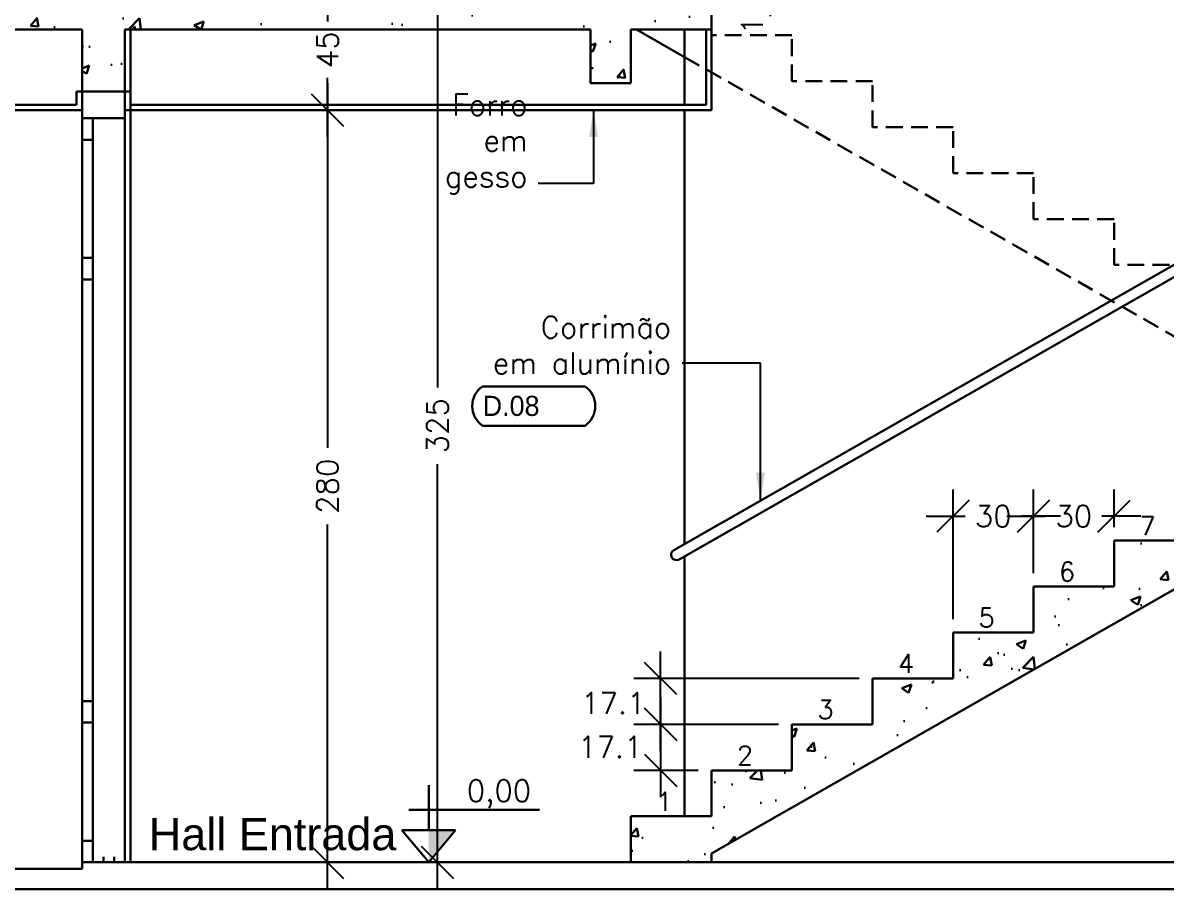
# Model space of a CAD drawing. Header units: millimetres. Extents: x -4228 to 27092, y -6721 to 984.
# Drawn here: x 8236.1 to 8662, y -6597 to -6274.5 of the extents above; entities that cross this region are included whole.
import ezdxf
from ezdxf.enums import TextEntityAlignment as Align

# ---------------------------------------------------------------- set-up
doc = ezdxf.new("R2010")
doc.units = ezdxf.units.MM
doc.header["$LTSCALE"] = 50
doc.linetypes.add('HIDDEN2', pattern=[0.1875, 0.125, -0.0625])
doc.layers.get('0').update_dxf_attribs({"lineweight": 0})
for name, color, linetype in [('borda100', 3, 'Continuous'), ('cota', 1, 'Continuous'), ('ESQUADRIA', 3, 'Continuous'), ('esquadrias', 3, 'Continuous'), ('gesso', 7, 'Continuous'), ('guardacorpo', 2, 'Continuous'), ('HACHURA', 2, 'Continuous'), ('PAREDE2', 4, 'Continuous'), ('PAREDES', 6, 'Continuous'), ('PAREDES3', 2, 'Continuous'), ('PENA01', 3, 'Continuous'), ('PENA02', 2, 'Continuous'), ('piso', 2, 'Continuous'), ('TEXTO', 7, 'Continuous'), ('textocod_100', 7, 'Continuous')]:
    doc.layers.add(name, color=color, linetype=linetype)
doc.styles.add('ARIAL', font='arial.ttf')
doc.styles.add('CODIGO', font='bgothl.ttf')
doc.styles.add('COTA', font='simplex.shx')
doc.styles.add('ROMANS', font='romans.shx')
doc.dimstyles.new('1_50', dxfattribs={"dimscale": 0, "dimtxt": 8, "dimasz": 12, "dimexe": 10, "dimexo": 5, "dimgap": 4, "dimtad": 0, "dimdec": 0, "dimzin": 1, "dimdsep": 46, "dimtxsty": 'ROMANS', "dimblk": 'OBLIQUE', "dimcen": 10, "dimdle": 10, "dimclrd": 1, "dimclre": 1, "dimclrt": 7, "dimaunit": 1, "dimadec": 0, "dimazin": 0, "dimtm": 1e-09, "dimtfac": 1, "dimtdec": 0, "dimtmove": 2, "dimatfit": 3, "dimldrblk": 'OBLIQUE', "dimfxl": 1, "dimtolj": 1, "dimtzin": 0, "dimarcsym": 0})
doc.dimstyles.new('LEADER_50', dxfattribs={"dimscale": 0, "dimtxt": 8, "dimasz": 10, "dimexe": 10, "dimexo": 5, "dimgap": 4, "dimtad": 0, "dimdec": 0, "dimzin": 1, "dimdsep": 46, "dimtxsty": 'ROMANS', "dimcen": 10, "dimdle": 10, "dimclrd": 9, "dimclre": 9, "dimclrt": 7, "dimaunit": 1, "dimadec": 0, "dimazin": 0, "dimtm": 1e-09, "dimtfac": 1, "dimtdec": 0, "dimtmove": 2, "dimatfit": 3, "dimfxl": 1, "dimtolj": 1, "dimtzin": 0, "dimarcsym": 0})

# ---------------------------------------------------------------- blocks, each defined once
blk = doc.blocks.new('_OBLIQUE')
at = {"color": 0, "linetype": 'ByBlock'}
blk.add_line((-0.5, -0.5), (0.5, 0.5), dxfattribs=at)
blk = doc.blocks.new('*D36')
at = {"layer": 'cota', "color": 1, "linetype": 'Continuous', "lineweight": -2}
for p, q in [((8582.6, -6496.43), (8582.6, -6448.13)), ((8612.6, -6479.33), (8612.6, -6448.13)), ((8572.6, -6458.13), (8587.12, -6458.13)), ((8622.6, -6458.13), (8608.07, -6458.13))]:
    blk.add_line(p, q, dxfattribs=at)
at = {"layer": 'Defpoints', "color": 0, "linetype": 'Continuous', "lineweight": 30}
for p in [(8612.6, -6458.13), (8612.6, -6484.33), (8582.6, -6501.43)]:
    blk.add_point(p, dxfattribs=at)
at = {"layer": 'cota', "color": 1, "linetype": 'Continuous', "lineweight": -2, "xscale": 12, "yscale": 12, "zscale": 12, "rotation": 180}
blk.add_blockref('_OBLIQUE', (8582.6, -6458.13), dxfattribs=at)
at = {"layer": 'cota', "color": 1, "linetype": 'Continuous', "lineweight": -2, "xscale": 12, "yscale": 12, "zscale": 12}
blk.add_blockref('_OBLIQUE', (8612.6, -6458.13), dxfattribs=at)
at = {"layer": 'cota', "color": 7, "linetype": 'Continuous', "lineweight": 30, "insert": (8597.6, -6458.13), "char_height": 8, "attachment_point": 5, "style": 'ROMANS'}
blk.add_mtext('\\A1;30', dxfattribs=at)
blk = doc.blocks.new('*D37')
at = {"layer": 'cota', "color": 1, "linetype": 'Continuous', "lineweight": -2}
for p, q in [((8612.6, -6479.33), (8612.6, -6448.13)), ((8642.6, -6462.22), (8642.6, -6448.13)), ((8602.6, -6458.13), (8617.12, -6458.13)), ((8652.6, -6458.13), (8638.07, -6458.13))]:
    blk.add_line(p, q, dxfattribs=at)
at = {"layer": 'Defpoints', "color": 0, "linetype": 'Continuous', "lineweight": 30}
for p in [(8612.6, -6458.13), (8642.6, -6467.22), (8612.6, -6484.33)]:
    blk.add_point(p, dxfattribs=at)
at = {"layer": 'cota', "color": 1, "linetype": 'Continuous', "lineweight": -2, "xscale": 12, "yscale": 12, "zscale": 12, "rotation": 180}
blk.add_blockref('_OBLIQUE', (8612.6, -6458.13), dxfattribs=at)
at = {"layer": 'cota', "color": 1, "linetype": 'Continuous', "lineweight": -2, "xscale": 12, "yscale": 12, "zscale": 12}
blk.add_blockref('_OBLIQUE', (8642.6, -6458.13), dxfattribs=at)
at = {"layer": 'cota', "color": 7, "linetype": 'Continuous', "lineweight": 30, "insert": (8627.6, -6458.13), "char_height": 8, "attachment_point": 5, "style": 'ROMANS'}
blk.add_mtext('\\A1;30', dxfattribs=at)
blk = doc.blocks.new('*D38')
at = {"layer": 'cota', "color": 1, "linetype": 'Continuous', "lineweight": -2}
for p, q in [((8473.67, -6525.65), (8473.67, -6562.75)), ((8517.6, -6535.65), (8463.67, -6535.65)), ((8487.6, -6552.75), (8463.67, -6552.75))]:
    blk.add_line(p, q, dxfattribs=at)
at = {"layer": 'Defpoints', "color": 0, "linetype": 'Continuous', "lineweight": 30}
for p in [(8522.6, -6535.65), (8473.67, -6552.75), (8492.6, -6552.75)]:
    blk.add_point(p, dxfattribs=at)
at = {"layer": 'cota', "color": 1, "linetype": 'Continuous', "lineweight": -2, "xscale": 12, "yscale": 12, "zscale": 12}
for p, rotation in [((8473.67, -6535.65), 90), ((8473.67, -6552.75), 270)]:
    blk.add_blockref('_OBLIQUE', p, dxfattribs=dict(at, rotation=rotation))
at = {"layer": 'cota', "color": 7, "linetype": 'Continuous', "lineweight": 30, "insert": (8454.95, -6544.04), "char_height": 8, "attachment_point": 5, "rotation": 0.001, "style": 'ROMANS'}
blk.add_mtext('\\A1;17.1', dxfattribs=at)
blk = doc.blocks.new('*D39')
at = {"layer": 'cota', "color": 1, "linetype": 'Continuous', "lineweight": -2}
for p, q in [((8473.67, -6545.65), (8473.67, -6508.54)), ((8547.6, -6518.54), (8463.67, -6518.54)), ((8517.6, -6535.65), (8463.67, -6535.65))]:
    blk.add_line(p, q, dxfattribs=at)
at = {"layer": 'Defpoints', "color": 0, "linetype": 'Continuous', "lineweight": 30}
for p in [(8473.67, -6518.54), (8552.6, -6518.54), (8522.6, -6535.65)]:
    blk.add_point(p, dxfattribs=at)
at = {"layer": 'cota', "color": 1, "linetype": 'Continuous', "lineweight": -2, "xscale": 12, "yscale": 12, "zscale": 12}
for p, rotation in [((8473.67, -6518.54), 90), ((8473.67, -6535.65), 270)]:
    blk.add_blockref('_OBLIQUE', p, dxfattribs=dict(at, rotation=rotation))
at = {"layer": 'cota', "color": 7, "linetype": 'Continuous', "lineweight": 30, "insert": (8456.06, -6527.7), "char_height": 8, "attachment_point": 5, "rotation": 0.001, "style": 'ROMANS'}
blk.add_mtext('\\A1;17.1', dxfattribs=at)
blk = doc.blocks.new('*D44')
at = {"layer": 'cota', "color": 1, "linetype": 'Continuous', "lineweight": -2}
for p, q in [((8349.56, -6296.96), (8349.56, -6432.68)), ((8348.74, -6306.96), (8359.56, -6306.96)), ((8349.56, -6596.96), (8349.56, -6461.25)), ((8348.74, -6586.96), (8359.56, -6586.96))]:
    blk.add_line(p, q, dxfattribs=at)
at = {"layer": 'Defpoints', "color": 0, "linetype": 'Continuous', "lineweight": 30}
for p in [(8343.74, -6306.96), (8343.74, -6586.96), (8349.56, -6586.96)]:
    blk.add_point(p, dxfattribs=at)
at = {"layer": 'cota', "color": 1, "linetype": 'Continuous', "lineweight": -2, "xscale": 12, "yscale": 12, "zscale": 12}
for p, rotation in [((8349.56, -6306.96), 90), ((8349.56, -6586.96), 270)]:
    blk.add_blockref('_OBLIQUE', p, dxfattribs=dict(at, rotation=rotation))
at = {"layer": 'cota', "color": 7, "linetype": 'Continuous', "lineweight": 30, "insert": (8349.56, -6446.96), "char_height": 8, "attachment_point": 5, "rotation": 90, "style": 'ROMANS'}
blk.add_mtext('\\A1;280', dxfattribs=at)
blk = doc.blocks.new('*D45')
at = {"layer": 'cota', "color": 1, "linetype": 'Continuous', "lineweight": -2}
for p, q in [((8349.56, -6251.96), (8349.56, -6273.98)), ((8349.57, -6261.96), (8359.56, -6261.96)), ((8349.56, -6316.96), (8349.56, -6294.94)), ((8349.57, -6306.96), (8359.56, -6306.96))]:
    blk.add_line(p, q, dxfattribs=at)
at = {"layer": 'Defpoints', "color": 0, "linetype": 'Continuous', "lineweight": 30}
for p in [(8344.57, -6261.96), (8349.56, -6261.96), (8344.57, -6306.96)]:
    blk.add_point(p, dxfattribs=at)
at = {"layer": 'cota', "color": 1, "linetype": 'Continuous', "lineweight": -2, "xscale": 12, "yscale": 12, "zscale": 12}
for p, rotation in [((8349.56, -6261.96), 90), ((8349.56, -6306.96), 270)]:
    blk.add_blockref('_OBLIQUE', p, dxfattribs=dict(at, rotation=rotation))
at = {"layer": 'cota', "color": 7, "linetype": 'Continuous', "lineweight": 30, "insert": (8349.56, -6284.46), "char_height": 8, "attachment_point": 5, "rotation": 90, "style": 'ROMANS'}
blk.add_mtext('\\A1;45', dxfattribs=at)
blk = doc.blocks.new('*D46')
at = {"layer": 'cota', "color": 1, "linetype": 'Continuous', "lineweight": -2}
for p, q in [((8390.51, -6251.96), (8390.51, -6410.18)), ((8388.86, -6261.96), (8400.51, -6261.96)), ((8390.51, -6596.96), (8390.51, -6438.75)), ((8388.83, -6586.96), (8380.51, -6586.96))]:
    blk.add_line(p, q, dxfattribs=at)
at = {"layer": 'Defpoints', "color": 0, "linetype": 'Continuous', "lineweight": 30}
for p in [(8383.86, -6261.96), (8390.51, -6586.96), (8393.83, -6586.96)]:
    blk.add_point(p, dxfattribs=at)
at = {"layer": 'cota', "color": 1, "linetype": 'Continuous', "lineweight": -2, "xscale": 12, "yscale": 12, "zscale": 12}
for p, rotation in [((8390.51, -6261.96), 90), ((8390.51, -6586.96), 270)]:
    blk.add_blockref('_OBLIQUE', p, dxfattribs=dict(at, rotation=rotation))
at = {"layer": 'cota', "color": 7, "linetype": 'Continuous', "lineweight": 30, "insert": (8390.51, -6424.46), "char_height": 8, "attachment_point": 5, "rotation": 90, "style": 'ROMANS'}
blk.add_mtext('\\A1;325', dxfattribs=at)
blk = doc.blocks.new('*D115')
at = {"layer": 'cota', "color": 1, "linetype": 'Continuous', "lineweight": -2}
for p, q in [((8514.5, -6241.96), (8514.5, -6271.96)), ((8498.6, -6251.96), (8524.5, -6251.96)), ((8497.6, -6261.96), (8524.5, -6261.96))]:
    blk.add_line(p, q, dxfattribs=at)
at = {"layer": 'Defpoints', "color": 0, "linetype": 'Continuous', "lineweight": 30}
for p in [(8493.6, -6251.96), (8492.6, -6261.96), (8514.5, -6261.96)]:
    blk.add_point(p, dxfattribs=at)
at = {"layer": 'cota', "color": 1, "linetype": 'Continuous', "lineweight": -2, "xscale": 12, "yscale": 12, "zscale": 12}
for p, rotation in [((8514.5, -6251.96), 90), ((8514.5, -6261.96), 270)]:
    blk.add_blockref('_OBLIQUE', p, dxfattribs=dict(at, rotation=rotation))
at = {"layer": 'cota', "color": 7, "linetype": 'Continuous', "lineweight": 30, "insert": (8507.76, -6272), "char_height": 8, "attachment_point": 5, "rotation": 90, "style": 'ROMANS'}
blk.add_mtext('\\A1;10', dxfattribs=at)

msp = doc.modelspace()

# ---------------------------------------------------------------- hatches: boundary and pattern name
at = {"layer": 'HACHURA', "linetype": 'Continuous', "lineweight": 30}
h = msp.add_hatch(dxfattribs=at)
h.set_pattern_fill('AR-CONC', color=256, scale=0.2, style=0)
h.set_pattern_definition([(50, (5738.18, -492.775), (36.43693, -3.18782), [3.81, -41.91]), (355, (5738.18, -492.775), (-7.04857, 38.21133), [3.048, -33.528]), (100.451, (5741.217, -493.04), (29.3885, 35.02334), [3.238, -35.618]), (46.1842, (5738.18, -482.615), (54.2158, -8.40847), [5.715, -62.865]), (96.6356, (5742.7, -483.316), (47.48085, 49.4851), [4.857, -53.427]), (351.184, (5738.18, -482.615), (47.4809, 49.485), [4.572, -50.292]), (21, (5743.26, -485.155), (30.32298, -20.4531), [3.81, -41.91]), (326, (5743.26, -485.155), (12.3604, 36.8376), [3.048, -33.528]), (71.4514, (5745.787, -486.86), (42.6833, 16.38457), [3.238, -35.618]), (37.5, (5738.18, -492.775), (0.61772, 16.911008), [0, -33.1216, 0, -34.036, 0, -33.655]), (7.5, (5738.18, -492.775), (13.36393, 20.036115), [0, -19.4056, 0, -32.3596, 0, -12.827]), (327.5, (5726.852, -492.775), (27.11812, -1.14575), [0, -12.7, 0, -39.624, 0, -52.578]), (317.5, (5721.772, -492.775), (29.62584, 5.0853), [0, -16.51, 0, -26.3144, 0, -37.338])])
h.paths.add_polyline_path([(8492.6, -6276.96), (8492.6, -6261.96), (8249.91, -6261.96), (8249.48, -6262.1), (8249.34, -6261.96), (8172.6, -6261.96), (8172.6, -6161.96), (8157.6, -6161.96), (8157.6, -6306.96), (8172.6, -6306.96), (8172.6, -6276.96), (8258.1, -6276.96), (8258.1, -6299.96), (8274.1, -6299.96), (8274.1, -6276.96), (8447.6, -6276.96), (8447.6, -6296.96), (8462.6, -6296.96), (8462.6, -6276.96)])
h = msp.add_hatch(dxfattribs=at)
h.set_pattern_fill('AR-CONC', color=256, scale=0.2, style=0)
h.set_pattern_definition([(50, (6833.308, -5908.308), (36.43693, -3.1878), [3.81, -41.91]), (355, (6833.31, -5908.308), (-7.04857, 38.2113), [3.048, -33.528]), (100.451, (6836.345, -5908.573), (29.3885, 35.02334), [3.238, -35.618]), (46.1842, (6833.31, -5898.148), (54.2158, -8.4085), [5.715, -62.865]), (96.6356, (6837.826, -5898.85), (47.4808, 49.4851), [4.857, -53.427]), (351.184, (6833.31, -5898.15), (47.4809, 49.485), [4.572, -50.292]), (21, (6838.388, -5900.688), (30.32298, -20.4531), [3.81, -41.91]), (326, (6838.39, -5900.688), (12.3604, 36.8376), [3.048, -33.528]), (71.4514, (6840.915, -5902.392), (42.6833, 16.3846), [3.238, -35.618]), (37.5, (6833.308, -5908.308), (0.61772, 16.91101), [0, -33.1216, 0, -34.036, 0, -33.655]), (7.5, (6833.308, -5908.308), (13.36393, 20.03611), [0, -19.4056, 0, -32.3596, 0, -12.827]), (327.5, (6821.98, -5908.308), (27.11812, -1.14575), [0, -12.7, 0, -39.624, 0, -52.578]), (317.5, (6816.9, -5908.308), (29.62584, 5.0853), [0, -16.51, 0, -26.3144, 0, -37.338])])
h.paths.add_polyline_path([(8735.78, -6445.01), (8837.6, -6445.01), (8837.6, -6473.01), (8852.6, -6473.01), (8852.6, -6433.01), (8702.6, -6433.01), (8702.6, -6450.12), (8672.6, -6450.12), (8672.6, -6467.22), (8642.6, -6467.22), (8642.6, -6484.33), (8612.6, -6484.33), (8612.6, -6501.43), (8582.6, -6501.43), (8582.6, -6518.54), (8552.6, -6518.54), (8552.6, -6535.65), (8522.6, -6535.65), (8522.6, -6552.75), (8492.6, -6552.75), (8492.6, -6569.86), (8462.6, -6569.86), (8462.6, -6586.96), (8492.6, -6586.96), (8492.6, -6583.67)])

# ---------------------------------------------------------------- linework, layer by layer
at = {"layer": 'borda100', "color": 9, "linetype": 'Continuous', "lineweight": 30}
msp.add_lwpolyline([(8445.5, -6424.43, 0.525115), (8445.5, -6409.82), (8407.32, -6409.82, 0.525115), (8407.32, -6424.43)], format="xyb", close=True, dxfattribs=at)
at = {"layer": 'ESQUADRIA', "color": 2, "linetype": 'Continuous', "lineweight": 30}
for p, q in [((8258.1, -6586.96), (8258.1, -6299.96)), ((8258.1, -6299.96), (8274.1, -6299.96)), ((8258.1, -6309.96), (8258.1, -6299.96)), ((8274.1, -6309.96), (8274.1, -6299.96)), ((8258.1, -6309.96), (8274.1, -6309.96)), ((8262.1, -6586.96), (8262.1, -6309.96)), ((8258.1, -6317.96), (8262.1, -6317.96)), ((8258.1, -6578.96), (8262.1, -6578.96))]:
    msp.add_line(p, q, dxfattribs=at)
at = {"layer": 'ESQUADRIA', "linetype": 'Continuous', "lineweight": 30}
msp.add_line((8274.1, -6586.96), (8274.1, -6299.96), dxfattribs=at)
at = {"layer": 'ESQUADRIA', "color": 2, "linetype": 'Continuous', "lineweight": 30}
msp.add_lwpolyline([(8258.1, -6299.96), (8274.1, -6299.96), (8274.1, -6309.96), (8258.1, -6309.96)], close=True, dxfattribs=at)
at = {"layer": 'esquadrias', "color": 2, "linetype": 'Continuous', "lineweight": 30}
for p, q in [((8258.1, -6361.96), (8262.1, -6361.96)), ((8258.1, -6369.96), (8262.1, -6369.96)), ((8258.1, -6526.96), (8262.1, -6526.96)), ((8258.1, -6534.96), (8262.1, -6534.96))]:
    msp.add_line(p, q, dxfattribs=at)
at = {"layer": 'esquadrias', "linetype": 'Continuous', "lineweight": 30}
for p, q in [((8266.1, -6584.96), (8266.1, -6586.96)), ((8270.1, -6584.96), (8270.1, -6586.96)), ((8274.1, -6584.96), (8274.1, -6586.96))]:
    msp.add_line(p, q, dxfattribs=at)
at = {"layer": 'gesso', "linetype": 'Continuous', "lineweight": 30}
for p, q in [((8490.6, -6276.96), (8490.6, -6304.96)), ((8492.6, -6276.96), (8492.6, -6306.96)), ((8256.1, -6299.96), (8258.1, -6299.96)), ((8256.1, -6304.96), (8256.1, -6299.96)), ((8274.1, -6299.96), (8276.1, -6299.96)), ((8276.1, -6304.96), (8276.1, -6299.96)), ((8177.6, -6306.96), (8258.1, -6306.96)), ((8179.6, -6304.96), (8256.1, -6304.96)), ((8274.1, -6306.96), (8492.6, -6306.96)), ((8276.1, -6304.96), (8490.6, -6304.96))]:
    msp.add_line(p, q, dxfattribs=at)
at = {"layer": 'guardacorpo', "linetype": 'Continuous', "lineweight": 30}
for p, q in [((8478.57, -6470.75), (8696.75, -6346.35)), ((8480.55, -6474.22), (8698.73, -6349.82))]:
    msp.add_line(p, q, dxfattribs=at)
msp.add_arc((8479.56, -6472.48), 2, 119.6902, 299.6902, dxfattribs=at)
at = {"layer": 'PAREDE2', "linetype": 'Continuous', "lineweight": 30}
for p, q in [((8482.6, -6276.96), (8482.6, -6304.96)), ((8482.6, -6306.96), (8482.6, -6468.45)), ((8482.6, -6473.06), (8482.6, -6569.86))]:
    msp.add_line(p, q, dxfattribs=at)
at = {"layer": 'PAREDES', "linetype": 'Continuous', "lineweight": 30}
for p, q in [((8492.6, -6276.96), (8492.6, -6261.96)), ((8172.6, -6276.96), (8258.1, -6276.96)), ((8258.1, -6299.96), (8258.1, -6276.96)), ((8274.1, -6299.96), (8274.1, -6276.96)), ((8274.1, -6276.96), (8447.6, -6276.96)), ((8447.6, -6296.96), (8447.6, -6276.96)), ((8462.6, -6296.96), (8462.6, -6276.96)), ((8462.6, -6276.96), (8492.6, -6276.96)), ((8447.6, -6296.96), (8462.6, -6296.96)), ((8492.6, -6583.67), (8735.78, -6445.01)), ((8642.6, -6484.33), (8642.6, -6467.22)), ((8642.6, -6467.22), (8672.6, -6467.22)), ((8612.6, -6501.43), (8612.6, -6484.33)), ((8612.6, -6484.33), (8642.6, -6484.33)), ((8582.6, -6518.54), (8582.6, -6501.43)), ((8582.6, -6501.43), (8612.6, -6501.43)), ((8552.6, -6535.65), (8552.6, -6518.54)), ((8552.6, -6518.54), (8582.6, -6518.54)), ((8522.6, -6552.75), (8522.6, -6535.65)), ((8522.6, -6535.65), (8552.6, -6535.65)), ((8492.6, -6552.75), (8522.6, -6552.75)), ((8492.6, -6552.75), (8492.6, -6569.86)), ((8462.6, -6586.96), (8462.6, -6569.86)), ((8462.6, -6569.86), (8492.6, -6569.86)), ((8492.6, -6583.67), (8492.6, -6586.96))]:
    msp.add_line(p, q, dxfattribs=at)
at = {"layer": 'PAREDES3', "linetype": 'Continuous', "lineweight": 30}
for p, q in [((8276.1, -6299.96), (8276.1, -6276.96)), ((8276.1, -6586.96), (8276.1, -6299.96))]:
    msp.add_line(p, q, dxfattribs=at)
at = {"layer": 'PENA01', "lineweight": 30}
for p, q in [((8387.3, -6558.21), (8387.3, -6574.96)), ((8379.86, -6567.45), (8428.59, -6567.45)), ((8377.3, -6574.96), (8397.3, -6574.96)), ((8387.3, -6586.96), (8377.3, -6574.96)), ((8387.3, -6586.96), (8397.3, -6574.96))]:
    msp.add_line(p, q, dxfattribs=at)
msp.add_solid([(8387.3, -6586.96), (8387.3, -6574.96), (8387.3, -6586.96), (8397.3, -6574.96)], dxfattribs=at)
at = {"layer": 'piso', "color": 3, "linetype": 'HIDDEN2', "lineweight": 30}
for p, q in [((8492.6, -6279.07), (8492.6, -6261.96)), ((8522.6, -6279.07), (8492.6, -6279.07)), ((8522.6, -6296.17), (8522.6, -6279.07)), ((8482.6, -6287.18), (8717.6, -6421.17)), ((8552.6, -6296.17), (8522.6, -6296.17)), ((8552.6, -6313.28), (8552.6, -6296.17)), ((8582.6, -6313.28), (8552.6, -6313.28)), ((8582.6, -6330.38), (8582.6, -6313.28)), ((8612.6, -6330.38), (8582.6, -6330.38)), ((8612.6, -6347.49), (8612.6, -6330.38)), ((8642.6, -6347.49), (8612.6, -6347.49)), ((8642.6, -6364.59), (8642.6, -6347.49)), ((8672.6, -6364.59), (8642.6, -6364.59))]:
    msp.add_line(p, q, dxfattribs=at)
at = {"layer": 'piso', "color": 3, "linetype": 'Continuous', "lineweight": 30}
msp.add_line((8464.68, -6276.96), (8482.6, -6287.18), dxfattribs=at)
at = {"layer": 'piso', "color": 6, "linetype": 'Continuous', "lineweight": 30}
for p, q in [((8258.1, -6586.96), (8852.6, -6586.96)), ((8258.1, -6586.96), (8258.1, -6589.46)), ((8258.1, -6589.46), (7752.6, -6589.46))]:
    msp.add_line(p, q, dxfattribs=at)
at = {"layer": 'piso', "color": 8, "linetype": 'Continuous', "lineweight": 30}
msp.add_line((7292.6, -6596.96), (9062.6, -6596.96), dxfattribs=at)

# ---------------------------------------------------------------- texts
at = {"layer": 'HACHURA', "color": 7, "linetype": 'Continuous', "lineweight": 30, "insert": (8424.1, -6338.24), "char_height": 8, "width": 0.32, "attachment_point": 9, "style": 'ROMANS'}
msp.add_mtext('Forro\\Pem gesso', dxfattribs=at)
at = {"layer": 'HACHURA', "color": 7, "linetype": 'Continuous', "lineweight": 30, "insert": (8477.64, -6405.12), "char_height": 8, "attachment_point": 9, "style": 'ROMANS'}
msp.add_mtext('Corrimão \\Pem alumínio', dxfattribs=at)
at = {"layer": 'PENA02', "lineweight": 30, "style": 'COTA'}
msp.add_text('0,00', height=8, dxfattribs=at).set_placement((8401.48, -6564.33))
at = {"layer": 'TEXTO', "lineweight": 30, "style": 'ROMANS'}
for s, p in [('7', (8652.1, -6465.19)), ('6', (8622.1, -6482.29)), ('5', (8592.1, -6499.4)), ('4', (8562.1, -6516.5)), ('3', (8532.1, -6533.61)), ('2', (8502.1, -6550.71)), ('1', (8472.1, -6567.82))]:
    msp.add_text(s, height=7, dxfattribs=at).set_placement(p)
at = {"layer": 'TEXTO', "linetype": 'Continuous', "lineweight": 30, "style": 'ARIAL'}
msp.add_text('Hall Entrada', height=12, dxfattribs=at).set_placement((8329.09, -6582.46), align=Align.CENTER)
at = {"layer": 'textocod_100', "lineweight": 30, "style": 'CODIGO'}
msp.add_text('D.08', height=7.5, dxfattribs=at).set_placement((8407.37, -6420.79))

# ---------------------------------------------------------------- dimensions: what is measured, and where the dimension line sits
at = {"layer": 'cota', "linetype": 'Continuous', "lineweight": 30}
dim = msp.add_linear_dim(base=(8514.5, -6261.96), p1=(8493.6, -6251.96), p2=(8492.6, -6261.96), angle=90, dimstyle='1_50', override={"dimscale": 1}, dxfattribs=at)
dim.commit()
dim.dimension.update_dxf_attribs({"geometry": '*D115', "text_midpoint": (8507.76, -6272), "dimtype": 160})
for base, p1, p2, picture, middle in [((8349.56, -6261.96), (8344.57, -6306.96), (8344.57, -6261.96), '*D45', (8349.56, -6284.46)), ((8390.51, -6586.96), (8383.86, -6261.96), (8393.83, -6586.96), '*D46', (8390.51, -6424.46)), ((8349.56, -6586.96), (8343.74, -6306.96), (8343.74, -6586.96), '*D44', (8349.56, -6446.96))]:
    dim = msp.add_linear_dim(base=base, p1=p1, p2=p2, angle=90, dimstyle='1_50', override={"dimscale": 1}, dxfattribs=at)
    dim.commit()
    dim.dimension.update_dxf_attribs({"geometry": picture, "text_midpoint": middle})
for p1, picture, middle in [((8582.6, -6501.43), '*D36', (8597.6, -6458.13)), ((8642.6, -6467.22), '*D37', (8627.6, -6458.13))]:
    dim = msp.add_linear_dim(base=(8612.6, -6458.13), p1=p1, p2=(8612.6, -6484.33), dimstyle='1_50', override={"dimscale": 1}, dxfattribs=at)
    dim.commit()
    dim.dimension.update_dxf_attribs({"geometry": picture, "text_midpoint": middle})
for base, p2, picture, middle in [((8473.67, -6518.54), (8552.6, -6518.54), '*D39', (8456.06, -6527.7)), ((8473.67, -6552.75), (8492.6, -6552.75), '*D38', (8454.95, -6544.04))]:
    dim = msp.add_linear_dim(base=base, p1=(8522.6, -6535.65), p2=p2, angle=90, dimstyle='1_50', override={"dimscale": 1, "dimdec": 1}, dxfattribs=at)
    dim.commit()
    dim.dimension.update_dxf_attribs({"geometry": picture, "text_midpoint": middle, "dimtype": 160, "text_rotation": 0.001})

# ---------------------------------------------------------------- leaders
at = {"layer": 'HACHURA', "color": 3, "linetype": 'Continuous', "lineweight": 30, "annotation_type": 0, "has_hookline": 1, "hookline_direction": 1}
for points, text_width in [([(8448.66, -6306.96), (8448.66, -6334.24), (8428.1, -6334.24)], 58.29), ([(8510.84, -6451.95), (8510.84, -6401.12), (8481.64, -6401.12)], 74.67)]:
    msp.add_leader(points, dimstyle='LEADER_50', override={"dimscale": 1}, dxfattribs=dict(at, text_width=text_width))

doc.saveas('drawing.dxf')
